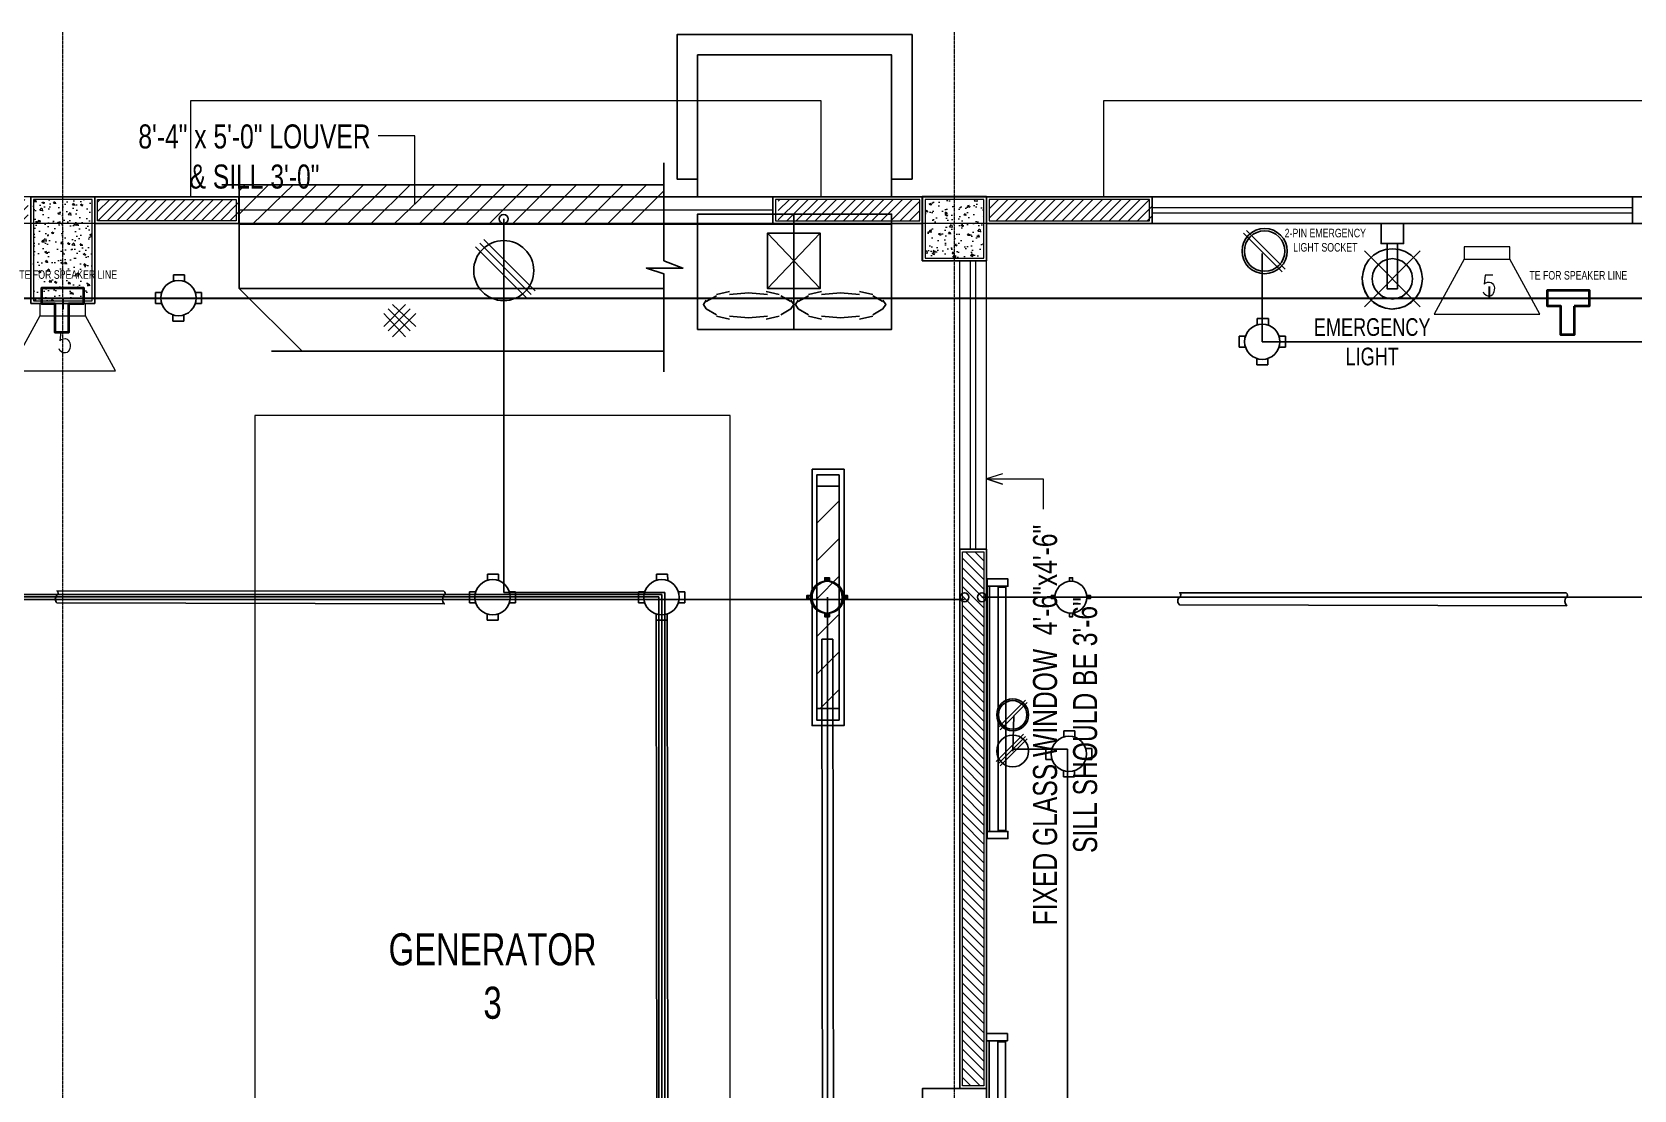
# Model space of a CAD drawing. Header units: inches. Extents: x -49881 to 95347, y -45374 to 27845.
# Drawn here: x 15659 to 23279, y 16871 to 21902 of the extents above; entities that cross this region are included whole.
import ezdxf

# ---------------------------------------------------------------- set-up
doc = ezdxf.new("R2010")
doc.units = ezdxf.units.IN
doc.header["$MEASUREMENT"] = 0
doc.linetypes.add('DASH', pattern=[0.35, 0.25, -0.1])
doc.linetypes.add('PHANTOMX2', pattern=[5, 2.5, -0.5, 0.5, -0.5, 0.5, -0.5])
for name, color, linetype in [('Cables', 7, 'Continuous'), ('COLLUM', 1, 'Continuous'), ('Layer 1', 7, 'Continuous'), ('Lights', 7, 'Continuous'), ('PVC Conduits and Circular Boxes', 7, 'Continuous'), ('Sockets', 7, 'Continuous'), ('wall 05', 3, 'Continuous')]:
    doc.layers.add(name, color=color, linetype=linetype)
for name, color, linetype, lineweight in [('dim-8', 18, 'Continuous', 15), ('FLOORTILE', 40, 'Continuous', 9), ('Glass', 142, 'Continuous', 9), ('grid', 9, 'Continuous', 13), ('HACTH', 8, 'Continuous', 9), ('Parapet', 253, 'Continuous', 15), ('Plaster Line', 9, 'Continuous', 15), ('Sunshed', 5, 'Continuous', 15), ('Text', 252, 'Continuous', 15), ('WINDOW', 140, 'Continuous', 9)]:
    doc.layers.add(name, color=color, linetype=linetype, lineweight=lineweight)
doc.styles.add('Swiss721', font='swisscl.ttf')
doc.dimstyles.new('Level Mark 4', dxfattribs={"dimscale": 0, "dimtxt": 4, "dimasz": 4, "dimexe": 1, "dimexo": 2, "dimgap": 1, "dimtad": 0, "dimdec": 1, "dimzin": 1, "dimdsep": 46, "dimlunit": 4, "dimtxsty": 'Swiss721', "dimblk": 'OPEN30', "dimcen": 0, "dimclrd": 256, "dimclre": 256, "dimclrt": 7, "dimadec": 0, "dimazin": 0, "dimtm": 1e-09, "dimtfac": 1, "dimtdec": 1, "dimtofl": 0, "dimtmove": 1, "dimatfit": 3, "dimldrblk": 'OPEN30', "dimfxl": 0, "dimtolj": 2, "dimtzin": 0, "dimlwd": 9, "dimlwe": 9, "dimarcsym": 0})

# ---------------------------------------------------------------- blocks, each defined once
blk = doc.blocks.new('_Open30')
at = {"color": 0, "linetype": 'ByBlock', "lineweight": -2}
for p, q in [((-1, 0.3), (0, 0)), ((0, 0), (-1, -0.3)), ((0, 0), (-1, 0))]:
    blk.add_line(p, q, dxfattribs=at)
blk = doc.blocks.new('A$C63C712C3')
at = {"ltscale": 2}
for p, q in [((39.8, 42), (33.8, 42)), ((39.8, 15.9), (33.8, 15.9)), ((1230.6, 42), (1236.6, 42)), ((1230.6, 15.9), (1236.6, 15.9))]:
    blk.add_line(p, q, dxfattribs=at)
for points in [[(35.5, 102.6), (0, 102.6), (0, 0), (35.5, 0)], [(35.5, 102.6), (1235.5, 102.6), (1235.5, 90.2), (35.5, 90.2)], [(1235.5, 102.6), (1270.9, 102.6), (1270.9, 0), (1235.5, 0)], [(39.8, 47.6), (1230.6, 47.6), (1230.6, 10.1), (39.8, 10.1)]]:
    blk.add_lwpolyline(points, close=True, dxfattribs=at)

msp = doc.modelspace()

# ---------------------------------------------------------------- hatches: boundary and pattern name
at = {"layer": 'HACTH', "lineweight": 0}
h = msp.add_hatch(dxfattribs=at)
h.set_pattern_fill('ANSI31', color=256, scale=254, style=0)
h.set_pattern_definition([(45, (-3822418.45, -4306135.633), (-22.4506403, 22.4506403), [])])
h.paths.add_polyline_path([(19208.2, 21106.3), (19208.2, 21004.7), (19881.3, 21004.7), (19881.3, 21106.3)])
h.paths.add_polyline_path([(15969.7, 21106.3), (15969.7, 21004.7), (16642.8, 21004.7), (16642.8, 21106.3)])
h.paths.add_polyline_path([(15639.5, 21004.7), (15639.5, 21106.3), (15042.6, 21106.3), (15042.6, 21004.7)])
h.paths.add_polyline_path([(11550.1, 21004.7), (11550.1, 21106.3), (10953.2, 21106.3), (10953.2, 21004.7)])
h.paths.add_polyline_path([(8387.8, 21004.7), (8387.8, 21106.3), (7790.9, 21106.3), (7790.9, 21004.7)])
h.paths.add_polyline_path([(6787.6, 21106.3), (6787.6, 21004.7), (7460.7, 21004.7), (7460.7, 21106.3)])
h.paths.add_polyline_path([(4222.2, 21004.7), (4222.2, 21106.3), (3549.1, 21106.3), (3549.1, 21004.7)])
h.paths.add_polyline_path([(12464.5, 21004.7), (12464.5, 21106.3), (11880.3, 21106.3), (11880.3, 21004.7)])
h = msp.add_hatch(dxfattribs=at)
h.set_pattern_fill('AR-CONC', color=256, scale=12.7, style=0)
h.set_pattern_definition([(50, (-3560726.12, -4343165.375), (91.0920432, -7.9695211), [9.525, -104.775]), (355, (-3560726.12, -4343165.375), (-17.6214194, 95.528401), [7.62, -83.82]), (100.4514, (-3560718.53, -4343166.04), (73.4706915, 87.5588218), [8.0950041, -89.0450482]), (46.1842, (-3560726.12, -4343139.97), (135.5396132, -21.0209148), [14.2875, -157.1625]), (96.6356, (-3560714.83, -4343141.73), (118.7021636, 123.7129696), [12.1425066, -133.567551]), (351.1842, (-3560726.12, -4343139.97), (118.702067, 123.7130623), [11.43, -125.73]), (21, (-3560713.42, -4343146.325), (75.8071956, -51.1325991), [9.525, -104.775]), (326, (-3560713.42, -4343146.325), (30.9010472, 92.0940557), [7.62, -83.82]), (71.4514, (-3560707.11, -4343150.59), (106.7082738, 40.9613731), [8.0950041, -89.0450482]), (37.5, (-3560726.124, -4343165.375), (1.54430163, 42.27751944), [0, -82.804, 0, -85.09, 0, -84.1375]), (7.5, (-3560726.124, -4343165.375), (33.40983126, 50.0902874), [0, -48.514, 0, -80.899, 0, -32.0675]), (327.5, (-3560754.445, -4343165.375), (67.7954494, -2.86446871), [0, -31.75, 0, -99.06, 0, -131.445]), (317.5, (-3560767.145, -4343165.375), (74.0646435, 12.71333276), [0, -41.275, 0, -65.786, 0, -93.345])])
h.paths.add_polyline_path([(15804.6, 20992), (15804.6, 21106.3), (15664.9, 21106.3), (15664.9, 20992)])
h.paths.add_polyline_path([(15944.3, 20992), (15944.3, 21106.3), (15804.6, 21106.3), (15804.6, 20992)])
h.paths.add_polyline_path([(15804.6, 20623.7), (15944.3, 20623.7), (15944.3, 20992), (15804.6, 20992)])
h.paths.add_polyline_path([(15804.6, 20992), (15664.9, 20992), (15664.9, 20623.7), (15804.6, 20623.7)])
h = msp.add_hatch(dxfattribs=at)
h.set_pattern_fill('AR-CONC', color=256, scale=12.7, style=0)
h.set_pattern_definition([(50, (-3419779.37, -4370117.64), (91.0920432, -7.9695211), [9.525, -104.775]), (355, (-3419779.37, -4370117.64), (-17.6214194, 95.528401), [7.62, -83.82]), (100.4514, (-3419771.78, -4370118.305), (73.4706915, 87.5588218), [8.0950041, -89.0450482]), (46.1842, (-3419779.37, -4370092.24), (135.5396132, -21.0209148), [14.2875, -157.1625]), (96.6356, (-3419768.07, -4370093.99), (118.7021636, 123.7129696), [12.1425066, -133.567551]), (351.1842, (-3419779.37, -4370092.24), (118.702067, 123.7130623), [11.43, -125.73]), (21, (-3419766.67, -4370098.59), (75.8071956, -51.1325991), [9.525, -104.775]), (326, (-3419766.67, -4370098.59), (30.9010472, 92.0940557), [7.62, -83.82]), (71.4514, (-3419760.35, -4370102.85), (106.7082738, 40.9613731), [8.0950041, -89.0450482]), (37.5, (-3419779.368, -4370117.64), (1.54430163, 42.27751944), [0, -82.804, 0, -85.09, 0, -84.1375]), (7.5, (-3419779.37, -4370117.64), (33.40983126, 50.0902874), [0, -48.514, 0, -80.899, 0, -32.0675]), (327.5, (-3419807.69, -4370117.64), (67.7954494, -2.8644687), [0, -31.75, 0, -99.06, 0, -131.445]), (317.5, (-3419820.39, -4370117.64), (74.0646435, 12.71333276), [0, -41.275, 0, -65.786, 0, -93.345])])
h.paths.add_polyline_path([(19906.7, 21106.3), (19906.7, 20826.9), (20186.1, 20826.9), (20186.1, 21106.3)])
h = msp.add_hatch(dxfattribs=at)
h.set_pattern_fill('ANSI31', color=256, scale=254, style=0)
h.set_pattern_definition([(45, (-3419779.368, -4370117.64), (-22.4506403, 22.4506403), [])])
h.paths.add_polyline_path([(20986.2, 21106.3), (20211.5, 21106.3), (20211.5, 21004.7), (20986.2, 21004.7)])
h = msp.add_hatch(dxfattribs=at)
h.set_pattern_fill('ANSI31', color=256, scale=254, style=0)
h.set_pattern_definition([(315, (-3822418.45, 4380107.915), (-22.4506403, -22.4506403), [])])
h.paths.add_polyline_path([(20084.5, 19429.9), (20186.1, 19429.9), (20186.1, 16889.9), (20084.5, 16889.9)])
at = {"layer": 'Lights'}
h = msp.add_hatch(dxfattribs=at)
h.set_pattern_fill('ANSI31', color=256, scale=1016, angle=180)
h.set_pattern_definition([(225, (25234.36, 21817.47), (89.8026, -89.8026), [])])
h.paths.add_polyline_path([(19391, 18684.6), (19497.7, 18684.6), (19497.7, 19741.5), (19391, 19741.5)])

# ---------------------------------------------------------------- linework, layer by layer
at = {"lineweight": 15}
for points in [[(22471, 20880.2), (22471, 20822.3), (22327.7, 20560.2), (22830.7, 20560.2)], [(22687.4, 20880.2), (22471, 20880.2)], [(22471, 20822.3), (22687.4, 20822.3), (22687.4, 20880.2)], [(22830.7, 20560.2), (22687.4, 20822.3)], [(15696.4, 20611), (15696.4, 20553), (15553.2, 20290.9), (16056.1, 20290.9)], [(15912.8, 20611), (15696.4, 20611)], [(15696.4, 20553), (15912.8, 20553), (15912.8, 20611)], [(16056.1, 20290.9), (15912.8, 20553)]]:
    msp.add_lwpolyline(points, dxfattribs=at)
for centre in [(17902.2, 21013), (20094, 19214), (20176.6, 19214)]:
    msp.add_circle(centre, 21.1)
for points in [[(22606.6, 20746.1), (22606.6, 20746.1), (22570.1, 20746.1), (22570.1, 20746.1), (22570.1, 20746.1), (22565.5, 20703.4), (22565.5, 20703.4), (22565.5, 20703.4), (22570.1, 20708), (22570.1, 20708), (22637.4, 20740.5), (22622, 20606), (22565.5, 20656.2), (22565.5, 20656.2), (22562.4, 20665.3), (22562.4, 20665.3)], [(15832, 20476.8), (15832, 20476.8), (15795.5, 20476.8), (15795.5, 20476.8), (15795.5, 20476.8), (15790.9, 20434.2), (15790.9, 20434.2), (15790.9, 20434.2), (15795.5, 20438.7), (15795.5, 20438.7), (15862.8, 20471.3), (15847.4, 20336.7), (15790.9, 20386.9), (15790.9, 20386.9), (15787.8, 20396.1), (15787.8, 20396.1)]]:
    msp.add_open_spline(points, degree=3, knots=[0, 0, 0, 0, 1, 1, 1, 2, 2, 2, 3, 3, 3, 4, 4, 4, 5, 5, 5, 5], dxfattribs=at)
at = {"layer": 'Cables', "color": 190}
for p, q in [((17902.2, 19235.9), (17902.2, 21013)), ((18640.2, 19216.4), (9670.5, 19216.4)), ((18654.1, 19227), (13747.2, 19227)), ((18668.4, 19235.9), (17902.2, 19235.9)), ((18640.2, 13140.1), (18640.2, 19216.4)), ((18654.1, 13124.2), (18654.1, 19227)), ((18668.4, 13111.5), (18668.4, 19235.9))]:
    msp.add_line(p, q, dxfattribs=at)
at = {"layer": 'Cables', "color": 6}
for p, q in [((21510.7, 20429.3), (21510.7, 20848.8)), ((26818.7, 20429.3), (21510.7, 20429.3))]:
    msp.add_line(p, q, dxfattribs=at)
at = {"layer": 'Cables', "color": 5, "lineweight": 30}
for p, q in [((22589.9, 20691.9), (22589.9, 20637)), ((7625.8, 20637), (25084.5, 20637)), ((15804.6, 20637), (15804.6, 20584.4))]:
    msp.add_line(p, q, dxfattribs=at)
at = {"layer": 'Cables', "color": 3}
for p, q in [((20094, 19202.8), (3344.1, 19202.8)), ((19442.1, 12013.1), (19442.1, 19214)), ((20176.6, 19214), (26260.7, 19214.9))]:
    msp.add_line(p, q, dxfattribs=at)
at = {"layer": 'Cables', "color": 1}
for p, q in [((20323.2, 18482.7), (20329.5, 18650)), ((20583.5, 18491.8), (20323.6, 18491.8)), ((20583.5, 14457.4), (20583.5, 18491.8))]:
    msp.add_line(p, q, dxfattribs=at)
at = {"layer": 'Cables', "color": 5, "lineweight": 40}
for points in [[(15769.2, 20609.9), (15705.5, 20609.9), (15705.5, 20686), (15903.7, 20686), (15903.7, 20609.9), (15832.4, 20609.9)], [(15832.4, 20609.9), (15832.4, 20473.4), (15769.2, 20473.4), (15769.2, 20609.9)]]:
    msp.add_lwpolyline(points, dxfattribs=at)
msp.add_lwpolyline([(22993.7, 20598.9), (22993.7, 20462.4), (22930.5, 20462.4), (22930.5, 20598.9), (22866.7, 20598.9), (22866.7, 20675.1), (23065, 20675.1), (23065, 20598.9)], close=True, dxfattribs=at)
at = {"layer": 'Cables'}
msp.add_lwpolyline([(19415.1, 19014), (19418.7, 16541.5), (19471.1, 16541.5), (19467.6, 19014), (19415.1, 19014)], dxfattribs=at)
at = {"layer": 'COLLUM', "linetype": 'Continuous', "ltscale": 10}
for points in [[(15652.2, 20611), (15957, 20611), (15957, 21119), (15652.2, 21119)], [(19894, 20814.2), (20198.8, 20814.2), (20198.8, 21119), (19894, 21119)], [(19894, 16572.4), (20198.8, 16572.4), (20198.8, 16877.2), (19894, 16877.2)]]:
    msp.add_lwpolyline(points, close=True, dxfattribs=at)
at = {"layer": 'FLOORTILE', "linetype": 'Continuous', "ltscale": 10}
msp.add_lwpolyline([(16719, 14997.6), (18979.6, 14997.6), (18979.6, 20077.6), (16719, 20077.6)], close=True, dxfattribs=at)
msp.add_lwpolyline([(20274.6, 19801.7), (20198.8, 19776.5), (20274.6, 19751.2), (20198.8, 19776.5), (20468, 19776.5), (20468, 19632.5)], dxfattribs=at)
at = {"layer": 'Glass', "ltscale": 10}
msp.add_lwpolyline([(16642.8, 21119), (19182.8, 21119), (19182.8, 21055.5), (16642.8, 21055.5)], close=True, dxfattribs=at)
at = {"layer": 'Glass'}
for points in [[(20986.2, 21068.2), (23272.2, 21068.2)], [(20986.2, 21042.8), (23272.2, 21042.8)], [(20122.6, 19442.6), (20122.6, 20814.2)], [(20148, 19442.6), (20148, 20814.2)]]:
    msp.add_lwpolyline(points, dxfattribs=at)
at = {"layer": 'grid', "linetype": 'PHANTOMX2', "ltscale": 0.2}
for points in [[(15804.6, 11341.4), (15804.6, 21902)], [(20046.4, 11341.4), (20046.4, 21902)], [(29105.3, 20992), (6012.9, 20992)]]:
    msp.add_lwpolyline(points, dxfattribs=at)
at = {"layer": 'Layer 1'}
for points in [[(18824.2, 21202.9), (18727.1, 21202.9), (18727.1, 21890.2), (19844.7, 21890.2), (19844.7, 21202.9), (19747.6, 21202.9)], [(19747.6, 21119.6), (19747.6, 21793), (18824.2, 21793), (18824.2, 21119.6)], [(18664.6, 21279.3), (18664.6, 20814.2)], [(18664.6, 21175.1), (16561.1, 21175.1)], [(16644.4, 21175.1), (16644.4, 20987.7), (19747.6, 20987.7)], [(16644.4, 21147.4), (16672.2, 21175.1)], [(16644.4, 21036.3), (16783.3, 21175.1)], [(16706.9, 20987.7), (16901.3, 21175.1)], [(16824.9, 20987.7), (17012.4, 21175.1)], [(16936, 20987.7), (17123.4, 21175.1)], [(17047.1, 20987.7), (17234.5, 21175.1)], [(17158.2, 20987.7), (17345.6, 21175.1)], [(17269.2, 20987.7), (17456.7, 21175.1)], [(17380.3, 20987.7), (17574.7, 21175.1)], [(17498.3, 20987.7), (17685.8, 21175.1)], [(17609.4, 20987.7), (17796.8, 21175.1)], [(17720.5, 20987.7), (17907.9, 21175.1)], [(17831.5, 20987.7), (18019, 21175.1)], [(17942.6, 20987.7), (18130, 21175.1)], [(18060.6, 20987.7), (18248.1, 21175.1)], [(18171.7, 20987.7), (18359.1, 21175.1)], [(18282.8, 20987.7), (18470.2, 21175.1)], [(18393.9, 20987.7), (18581.3, 21175.1)], [(18504.9, 20987.7), (18664.6, 21147.4)], [(19893.4, 20814.2), (20198.8, 20814.2), (20198.8, 21119.6), (19893.4, 21119.6), (19893.4, 20814.2)], [(18824.2, 20487.9), (19747.6, 20487.9), (19747.6, 21036.3), (18824.2, 21036.3), (18824.2, 20487.9)], [(19282.4, 21036.3), (19282.4, 20487.9)], [(16644.4, 20682.3), (16644.4, 20987.7)], [(19157.5, 20682.3), (19407.4, 20682.3), (19407.4, 20946), (19157.5, 20946), (19157.5, 20682.3)], [(19157.5, 20946), (19407.4, 20682.3), (19157.5, 20682.3), (19407.4, 20946)], [(18664.6, 20814.2), (18754.8, 20779.4), (18581.3, 20779.4), (18664.6, 20751.7), (18664.6, 20286.5)], [(18664.6, 20682.3), (16644.4, 20682.3)], [(16942.9, 20383.7), (16644.4, 20682.3)], [(18977, 20668.4), (18914.5, 20654.5)], [(19157.5, 20654.5), (19067.2, 20661.4), (18977, 20654.5)], [(19213, 20654.5), (19150.5, 20668.4)], [(19414.3, 20668.4), (19351.9, 20654.5)], [(19594.8, 20654.5), (19504.6, 20661.4), (19414.3, 20654.5)], [(19657.3, 20654.5), (19594.8, 20668.4)], [(17331.7, 20501.8), (17435.8, 20605.9)], [(17352.5, 20480.9), (17456.7, 20585.1)], [(17352.5, 20585.1), (17456.7, 20480.9)], [(17373.4, 20605.9), (17484.4, 20501.8)], [(18865.9, 20626.7), (18852, 20605.9), (18865.9, 20585.1), (18914.5, 20557.3)], [(18914.5, 20647.5), (18865.9, 20619.8)], [(19268.6, 20619.8), (19220, 20647.5)], [(19220, 20557.3), (19268.6, 20585.1), (19282.4, 20605.9), (19268.6, 20626.7)], [(19303.3, 20626.7), (19289.4, 20605.9), (19303.3, 20585.1), (19351.9, 20557.3)], [(19351.9, 20647.5), (19303.3, 20619.8)], [(19705.9, 20619.8), (19657.3, 20647.5)], [(19657.3, 20557.3), (19705.9, 20585.1), (19719.8, 20605.9), (19705.9, 20626.7)], [(17331.7, 20564.2), (17435.8, 20453.2)], [(17373.4, 20453.2), (17484.4, 20564.2)], [(18914.5, 20550.3), (18977, 20536.5)], [(18977, 20550.3), (19067.2, 20543.4), (19157.5, 20550.3)], [(19150.5, 20536.5), (19213, 20550.3)], [(19351.9, 20550.3), (19414.3, 20536.5)], [(19414.3, 20550.3), (19504.6, 20543.4), (19594.8, 20550.3)], [(19594.8, 20536.5), (19657.3, 20550.3)], [(19282.4, 20487.9), (19282.4, 20487.9)], [(16797.2, 20383.7), (18664.6, 20383.7)]]:
    msp.add_lwpolyline(points, dxfattribs=at)
at = {"layer": 'Layer 1', "color": 1}
for points in [[(22182.6, 20992), (22182.6, 20895.7), (22075.9, 20895.7), (22075.9, 20992)], [(22182.6, 20992), (22075.9, 20992)], [(22075.9, 20895.7), (22182.6, 20895.7)], [(22105.1, 20895.7), (22153.3, 20895.7), (22153.3, 20680.2)], [(22105.1, 20895.7), (22105.1, 20680.2), (22105.1, 20881.1), (22105.1, 20895.7), (22153.3, 20895.7)], [(22153.3, 20680.2), (22153.3, 20895.7)], [(21985.9, 20728.3), (21990.1, 20696.9), (22000.5, 20665.5), (22017.3, 20638.3), (22040.3, 20615.3), (22067.5, 20598.6), (22096.8, 20588.1), (22130.3, 20583.9), (22161.6, 20588.1), (22190.9, 20598.6), (22218.1, 20615.3), (22241.2, 20638.3), (22257.9, 20665.5), (22268.4, 20696.9), (22272.5, 20728.3), (22268.4, 20759.7), (22257.9, 20791.1), (22241.2, 20818.3), (22218.1, 20841.3), (22190.9, 20858), (22161.6, 20868.5), (22130.3, 20870.6), (22096.8, 20868.5), (22067.5, 20858), (22040.3, 20841.3), (22017.3, 20818.3), (22000.5, 20791.1), (21990.1, 20759.7), (21985.9, 20728.3)], [(22262.1, 20862.2), (21996.4, 20594.4)], [(22262.1, 20594.4), (21996.4, 20862.2)], [(22034, 20728.3), (22036.1, 20703.2), (22046.6, 20680.2), (22061.2, 20661.4), (22082.1, 20644.6), (22105.1, 20636.3), (22130.3, 20632.1), (22153.3, 20636.3), (22176.3, 20644.6), (22197.2, 20661.4), (22211.9, 20680.2), (22222.3, 20703.2), (22224.4, 20728.3), (22222.3, 20753.4), (22211.9, 20776.4), (22197.2, 20795.3), (22176.3, 20812), (22153.3, 20820.4), (22130.3, 20824.6), (22105.1, 20820.4), (22082.1, 20812), (22061.2, 20795.3), (22046.6, 20776.4), (22036.1, 20753.4), (22034, 20728.3)], [(21985.9, 20738.8), (21988, 20705.3), (21996.4, 20673.9), (22013.1, 20644.6), (22034, 20621.6), (22061.2, 20602.8), (22092.6, 20590.2), (22124, 20583.9), (22157.5, 20588.1), (22188.9, 20596.5), (22216, 20615.3), (22239.1, 20636.3), (22257.9, 20665.5), (22268.4, 20694.8), (22272.5, 20728.3)], [(22153.3, 20680.2), (22105.1, 20680.2)], [(22153.3, 20680.2), (22105.1, 20680.2)]]:
    msp.add_lwpolyline(points, dxfattribs=at)
at = {"layer": 'Lights'}
for points in [[(19369.2, 19822.6), (19521.6, 19822.6), (19521.6, 18603.4), (19369.2, 18603.4)], [(19391, 19795.9), (19497.7, 19795.9), (19497.7, 18630.2), (19391, 18630.2)], [(19497.7, 19795.9), (19391, 19795.9), (19391, 19741.5), (19497.7, 19741.5)], [(19497.7, 18630.2), (19391, 18630.2), (19391, 18684.6), (19497.7, 18684.6)]]:
    msp.add_lwpolyline(points, close=True, dxfattribs=at)
at = {"layer": 'Parapet'}
for points in [[(3231.6, 11822.6), (28253.2, 11822.6), (28253.2, 21119), (3231.6, 21119)], [(3358.6, 11949.6), (28126.2, 11949.6), (28126.2, 20992), (3358.6, 20992)]]:
    msp.add_lwpolyline(points, close=True, dxfattribs=at)
at = {"layer": 'Plaster Line'}
for points in [[(15664.9, 20623.7), (15944.3, 20623.7), (15944.3, 21106.3), (15664.9, 21106.3)], [(15969.7, 21106.3), (16630.1, 21106.3), (16630.1, 21004.7), (15969.7, 21004.7)], [(19881.3, 21106.3), (19195.5, 21106.3), (19195.5, 21004.7), (19881.3, 21004.7)], [(19906.7, 20826.9), (20186.1, 20826.9), (20186.1, 21106.3), (19906.7, 21106.3)], [(20973.5, 21106.3), (20211.5, 21106.3), (20211.5, 21004.7), (20973.5, 21004.7)], [(20186.1, 16889.9), (20084.5, 16889.9), (20084.5, 19429.9), (20186.1, 19429.9)]]:
    msp.add_lwpolyline(points, close=True, dxfattribs=at)
at = {"layer": 'PVC Conduits and Circular Boxes'}
for p, q in [((16331.5, 20717.7), (16331.5, 20747.3)), ((16331.5, 20747.3), (16384, 20747.3)), ((16384, 20747.3), (16384.1, 20715.9)), ((16245.8, 20610.7), (16245.8, 20663.2)), ((16245.8, 20663.2), (16275.4, 20663.2)), ((16435.2, 20663.2), (16464.9, 20663.2)), ((16464.9, 20663.2), (16464.9, 20610.7)), ((16275.4, 20610.7), (16245.8, 20610.7)), ((16464.9, 20610.7), (16435.2, 20610.7)), ((16328.9, 20527.5), (16328.9, 20557.2)), ((16381.4, 20527.5), (16328.9, 20527.5)), ((16381.4, 20557.2), (16381.4, 20527.5)), ((21487, 20509.9), (21487, 20539.6)), ((21487, 20539.6), (21539.5, 20539.6)), ((21539.5, 20539.6), (21539.6, 20508.2)), ((21401.3, 20403), (21401.3, 20455.5)), ((21401.3, 20455.5), (21431, 20455.5)), ((21590.7, 20455.5), (21620.4, 20455.5)), ((21620.4, 20455.5), (21620.4, 20403)), ((21431, 20403), (21401.3, 20403)), ((21484.5, 20319.7), (21484.5, 20349.4)), ((21537, 20349.4), (21537, 20319.7)), ((21620.4, 20403), (21590.7, 20403)), ((21537, 20319.7), (21484.5, 20319.7)), ((17825.6, 19294.6), (17825.6, 19324.3)), ((17825.6, 19324.3), (17878.1, 19324.3)), ((17878.1, 19324.3), (17878.2, 19292.9)), ((18629.6, 19294.6), (18629.6, 19324.3)), ((18629.6, 19324.3), (18682.1, 19324.3)), ((18682.1, 19324.3), (18682.2, 19292.9)), ((17739.9, 19187.7), (17739.9, 19240.2)), ((17739.9, 19240.2), (17769.6, 19240.2)), ((17929.3, 19240.2), (17959, 19240.2)), ((17959, 19240.2), (17959, 19187.7)), ((18543.9, 19187.7), (18543.9, 19240.2)), ((18543.9, 19240.2), (18573.6, 19240.2)), ((18733.3, 19240.2), (18763, 19240.2)), ((18763, 19240.2), (18763, 19187.7)), ((17769.6, 19187.7), (17739.9, 19187.7)), ((17823.1, 19104.4), (17823.1, 19134.1)), ((17875.5, 19134.1), (17875.5, 19104.4)), ((17959, 19187.7), (17929.3, 19187.7)), ((18573.6, 19187.7), (18543.9, 19187.7)), ((18627.1, 19104.4), (18627.1, 19134.1)), ((18679.5, 19134.1), (18679.5, 19104.4)), ((18763, 19187.7), (18733.3, 19187.7)), ((17875.5, 19104.4), (17823.1, 19104.4)), ((18679.5, 19104.4), (18627.1, 19104.4)), ((18627.1, 19104.4), (18630.6, 16631.9)), ((18679.5, 19104.4), (18683.1, 16631.9)), ((20567, 18549.5), (20567, 18579.2)), ((20567, 18579.2), (20619.5, 18579.2)), ((20619.5, 18579.2), (20619.6, 18547.8)), ((20481.3, 18442.6), (20481.3, 18495.1)), ((20481.3, 18495.1), (20511, 18495.1)), ((20511, 18442.6), (20481.3, 18442.6)), ((20670.7, 18495.1), (20700.4, 18495.1)), ((20700.4, 18442.6), (20670.7, 18442.6)), ((20700.4, 18495.1), (20700.4, 18442.6)), ((20564.5, 18359.3), (20564.5, 18389)), ((20616.9, 18389), (20616.9, 18359.3)), ((20616.9, 18359.3), (20564.5, 18359.3))]:
    msp.add_line(p, q, dxfattribs=at)
for points in [[(19429.3, 19289.4), (19429.3, 19306.6), (19444.4, 19306.6), (19444.4, 19289.4)], [(19451.9, 19289.4), (19451.9, 19306.6), (19436.8, 19306.6), (19436.8, 19289.4)], [(20607.9, 19289.4), (20607.9, 19306.6), (20592.8, 19306.6), (20592.8, 19289.4)], [(19361.3, 19207.2), (19344.1, 19207.4), (19344.2, 19222.4), (19361.4, 19222.3)], [(19368.8, 19207.2), (19351.6, 19207.4), (19351.8, 19222.4), (19369, 19222.3)], [(19512.3, 19207.2), (19529.5, 19207.4), (19529.4, 19222.4), (19512.2, 19222.3)], [(19519.9, 19207.2), (19537.1, 19207.4), (19536.9, 19222.4), (19519.7, 19222.3)], [(20524.8, 19207.2), (20507.6, 19207.4), (20507.7, 19222.5), (20525, 19222.3)], [(20675.8, 19207.2), (20693, 19207.4), (20692.9, 19222.5), (20675.7, 19222.3)], [(19429.3, 19138.5), (19429.3, 19121.3), (19444.4, 19121.3), (19444.4, 19138.5)], [(19451.9, 19138.5), (19451.9, 19121.3), (19436.8, 19121.3), (19436.8, 19138.5)], [(20607.9, 19138.5), (20607.9, 19121.3), (20592.8, 19121.3), (20592.8, 19138.5)]]:
    msp.add_lwpolyline(points, dxfattribs=at)
for points in [[(17617.3, 19243.2, -0.56347), (17617.3, 19223, 0.368601), (17619.6, 19182.1), (15777.2, 19187.2, -0.456322), (15777.3, 19223, 0.605884), (15777.3, 19243.9)], [(22956.8, 19234.5, -0.56347), (22956.8, 19214.2, 0.368601), (22959.1, 19173.3), (21116.7, 19178.5, -0.456322), (21116.8, 19214.2, 0.605884), (21116.8, 19235.2)]]:
    msp.add_lwpolyline(points, format="xyb", close=True, dxfattribs=at)
for centre, radius in [((16355.2, 20637), 84.1), ((21510.7, 20429.3), 84.1), ((17849.3, 19214), 84.1), ((18653.3, 19214), 84.1), ((19436.8, 19214), 75.8), ((19444.4, 19214), 75.8), ((20600.3, 19214), 75.8), ((20590.7, 18468.9), 84.1)]:
    msp.add_circle(centre, radius, dxfattribs=at)
at = {"layer": 'Sockets', "color": 1}
for p, q in [((21619.5, 20774.8), (21435.9, 20958.4)), ((21604.7, 20761.5), (21421.1, 20945.1))]:
    msp.add_line(p, q, dxfattribs=at)
at = {"layer": 'Sockets', "color": 190}
for p, q in [((18012.6, 20636.3), (17768.6, 20880.3)), ((18032.4, 20653.9), (17788.3, 20897.9)), ((18052.1, 20671.5), (17808, 20915.5))]:
    msp.add_line(p, q, dxfattribs=at)
at = {"layer": 'Sockets', "color": 3}
for p, q in [((20383.5, 18723.8), (20253.9, 18594.2)), ((20392.8, 18713.3), (20263.3, 18583.8))]:
    msp.add_line(p, q, dxfattribs=at)
at = {"layer": 'Sockets', "color": 5}
for p, q in [((20374.1, 18562.2), (20244.6, 18432.7)), ((20383.5, 18551.7), (20253.9, 18422.2)), ((20392.8, 18541.3), (20263.3, 18411.7))]:
    msp.add_line(p, q, dxfattribs=at)
at = {"layer": 'Sockets', "color": 1}
for radius in [107.5, 96.2]:
    msp.add_circle((21521.6, 20860.2), radius, dxfattribs=at)
at = {"layer": 'Sockets', "color": 190}
msp.add_circle((17902.2, 20767.4), 142.8, dxfattribs=at)
at = {"layer": 'Sockets', "color": 3}
for radius in [75.8, 67.9]:
    msp.add_circle((20323.2, 18654.7), radius, dxfattribs=at)
at = {"layer": 'Sockets', "color": 5}
msp.add_circle((20323.2, 18482.7), 75.8, dxfattribs=at)
at = {"layer": 'Sunshed', "linetype": 'DASH'}
for points in [[(16642.8, 21119), (16414.2, 21119), (16414.2, 21576.2), (19411.4, 21576.2), (19411.4, 21576.2), (19411.4, 21119), (19195.5, 21119)], [(20986.2, 21119), (20757.6, 21119), (20757.6, 21576.2), (23500.8, 21576.2), (23500.8, 21576.2), (23500.8, 21119), (23272.2, 21119)]]:
    msp.add_lwpolyline(points, dxfattribs=at)
at = {"layer": 'wall 05'}
for points in [[(15957, 21119), (16642.8, 21119), (16642.8, 20992), (15957, 20992)], [(19894, 21119), (19182.8, 21119), (19182.8, 20992), (19894, 20992)], [(20986.2, 21119), (20198.8, 21119), (20198.8, 20992), (20986.2, 20992)], [(23272.2, 21119), (24085, 21119), (24085, 20992), (23272.2, 20992)], [(20198.8, 16877.2), (20071.8, 16877.2), (20071.8, 19442.6), (20198.8, 19442.6)]]:
    msp.add_lwpolyline(points, close=True, dxfattribs=at)
at = {"layer": 'WINDOW'}
for points in [[(19182.8, 21119), (19182.8, 20992), (16642.8, 20992), (16642.8, 21119)], [(20986.2, 21119), (23272.2, 21119)], [(20986.2, 20992), (23272.2, 20992)]]:
    msp.add_lwpolyline(points, dxfattribs=at)
at = {"layer": 'WINDOW', "linetype": 'Continuous', "ltscale": 10}
for points in [[(20071.8, 19442.6), (20071.8, 20814.2)], [(20198.8, 19442.6), (20198.8, 20814.2)]]:
    msp.add_lwpolyline(points, dxfattribs=at)

# ---------------------------------------------------------------- block references
at = {"layer": 'Lights', "lineweight": 0, "xscale": 0.9717457119858204, "yscale": 0.9717457122522172, "zscale": 0.9717457123347089, "rotation": 90}
for p in [(20300.9, 18066.1), (20298.5, 15904.1)]:
    msp.add_blockref('A$C63C712C3', p, dxfattribs=at)

# ---------------------------------------------------------------- texts
at = {"layer": 'dim-8', "linetype": 'Continuous', "ltscale": 10, "attachment_point": 5, "style": 'Swiss721'}
for s, insert, char_height in [('\\A1;8\'-4" x 5\'-0" LOUVER\\P& SILL 3\'-0"', (16716.7, 21309.3), 114.3), ('\\A1;GENERATOR\\P3', (17849.3, 17411.6), 152.4)]:
    msp.add_mtext(s, dxfattribs=dict(at, insert=insert, char_height=char_height))
at = {"layer": 'dim-8', "linetype": 'Continuous', "ltscale": 10, "insert": (20573.3, 18606.1), "char_height": 114.3, "attachment_point": 5, "rotation": 90, "style": 'Swiss721'}
msp.add_mtext('\\A1;FIXED GLASS WINDOW  4\'-6"x4\'-6"\\PSILL SHOULD BE 3\'-6"', dxfattribs=at)
at = {"layer": 'Text', "color": 4, "attachment_point": 2, "style": 'Swiss721'}
for s, insert, char_height, width in [('2-PIN EMERGENCY LIGHT SOCKET', (21810.4, 20966.2), 40.64, 499.131), ('TE FOR SPEAKER LINE', (15830.4, 20769.1), 40.64, 499.131), ('TE FOR SPEAKER LINE', (23013.9, 20765.4), 40.64, 499.131), ('EMERGENCY LIGHT ', (22033.3, 20541), 84, 657.618)]:
    msp.add_mtext(s, dxfattribs=dict(at, insert=insert, char_height=char_height, width=width))

# ---------------------------------------------------------------- leaders
at = {"layer": 'FLOORTILE', "linetype": 'Continuous', "ltscale": 10}
msp.add_leader([(17479.3, 21086), (17479.3, 21408.1), (17304.9, 21408.1)], dimstyle='Level Mark 4', override={"dimscale": 1}, dxfattribs=at)

doc.saveas('drawing.dxf')
